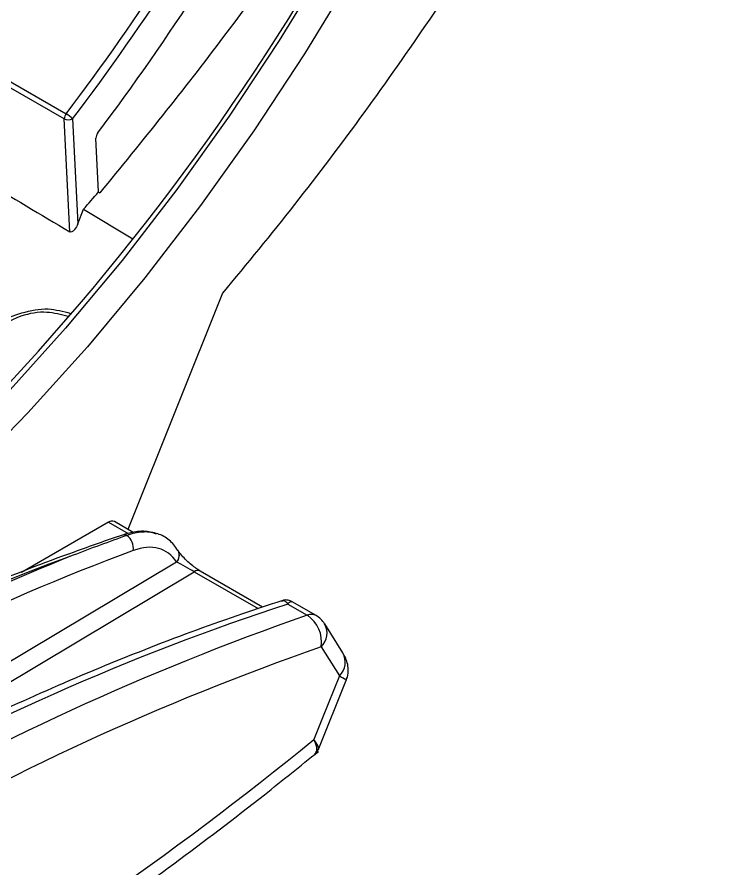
# Model space of a CAD drawing. Extents: x 9.3 to 87.2, y 0.6 to 68.8.
# Drawn here: x 19.113 to 20.85, y 48.029 to 50.112 of the extents above; entities that cross this region are included whole.
import ezdxf

# ---------------------------------------------------------------- set-up
doc = ezdxf.new("R2010")
doc.units = 0
doc.header["$MEASUREMENT"] = 0
doc.layers.add('OBJECT', color=7, linetype='CONTINUOUS')

msp = doc.modelspace()

# ---------------------------------------------------------------- linework, layer by layer
at = {"layer": 'OBJECT'}
for p, q in [((18.9996, 50.0101), (19.2327, 49.8755)), ((19.2281, 49.8626), (18.9996, 49.9945)), ((19.2416, 49.5869), (19.2281, 49.8626)), ((19.2485, 49.863), (19.2612, 49.606)), ((19.3121, 49.6842), (19.3056, 49.816)), ((19.3121, 49.6842), (19.3155, 49.6822)), ((19.2612, 49.606), (19.2751, 49.6421)), ((19.2751, 49.6421), (19.3961, 49.5696)), ((19.6151, 49.4369), (19.3887, 48.8711)), ((19.336, 48.8768), (19.1234, 48.7541)), ((19.336, 48.8768), (19.3842, 48.8489)), ((19.3965, 48.852), (19.351, 48.8782)), ((19.3887, 48.8711), (19.3839, 48.8592)), ((19.5067, 48.807), (19.5063, 48.8076)), ((19.5026, 48.7794), (18.3521, 48.0917)), ((19.713, 48.6692), (19.5607, 48.7572)), ((18.3734, 48.0549), (19.5457, 48.7557)), ((19.5457, 48.7557), (19.7019, 48.6655)), ((19.7746, 48.6768), (19.8222, 48.6493)), ((19.8437, 48.6484), (19.7849, 48.6824)), ((19.909, 48.5574), (19.8646, 48.6283)), ((19.8562, 48.5719), (19.9006, 48.501)), ((19.8483, 48.3198), (19.9176, 48.4919))]:
    msp.add_line(p, q, dxfattribs=at)
at = {"layer": 'OBJECT', "flags": 128}
for points in [[(20.4056, 51.4433), (20.3369, 51.2403), (20.2595, 51.0374), (20.1738, 50.8356), (20.0799, 50.6356), (19.9784, 50.4383), (19.8695, 50.2443), (19.7538, 50.0544), (19.6316, 49.8694), (19.5035, 49.69), (19.3699, 49.5169), (19.2314, 49.3508), (19.0885, 49.1924), (18.9418, 49.0421), (18.7918, 48.9007), (18.6391, 48.7687), (18.4844, 48.6466), (18.3282, 48.5348), (18.1711, 48.4339)], [(20.4763, 51.4347), (20.4069, 51.2281), (20.3285, 51.0218), (20.2416, 50.8165), (20.1465, 50.613), (20.0435, 50.4122), (19.933, 50.2148), (19.8155, 50.0215), (19.6914, 49.8333), (19.5612, 49.6507), (19.4255, 49.4745), (19.2847, 49.3055), (19.1394, 49.1442), (18.9902, 48.9913), (18.8377, 48.8474), (18.6825, 48.7131), (18.5251, 48.5889), (18.3662, 48.4752), (18.2065, 48.3726)], [(19.5065, 48.8074), (19.5061, 48.8079), (19.5036, 48.811)], [(19.9006, 48.501), (19.8593, 48.3984), (19.838, 48.3453)]]:
    msp.add_lwpolyline(points, dxfattribs=at)
at = {"layer": 'OBJECT'}
for centre, radius, start, end in [((13.6275, 53.882), 5.7745, 316.8236, 348.28427), ((13.6233, 53.8843), 5.8066, 316.79477, 348.31309), ((13.72, 53.829), 5.558, 316.9433, 348.1645), ((13.7127, 53.833), 5.6221, 316.8811, 348.2268), ((14.1114, 53.6084), 6.0698, 323.64186, 340.30679), ((14.7637, 53.2419), 5.9119, 310.66954, 342.34674), ((19.2508, 49.8617), 0.0227, 142.5606, 177.5181), ((19.2379, 49.8851), 0.0245, 246.2374, 295.6666), ((19.1868, 49.801), 0.0875, 45.0968, 58.3227), ((35.6667, 77.3326), 32.2429, 238.93517, 239.375), ((19.3447, 48.8645), 0.0151, 65.6771, 125.6352), ((19.3748, 48.8309), 0.0152, 63.5901, 107.7477), ((19.3568, 48.8127), 0.0403, 352.7192, 52.2128), ((19.4855, 48.796), 0.0238, 315.8814, 28.5901), ((19.486, 48.7957), 0.0236, 315.864, 28.4952), ((19.5544, 48.7435), 0.0151, 65.6771, 125.6352), ((21.9366, 42.5724), 6.4343, 109.18443, 120.28727), ((19.832, 48.6257), 0.0256, 62.6089, 112.4062), ((19.7778, 48.5837), 0.0793, 351.4687, 55.899), ((19.8137, 48.5964), 0.06, 32.094, 60.0027), ((19.8233, 48.6057), 0.0471, 314.2809, 28.7597), ((21.9547, 42.5406), 6.386, 109.18444, 120.28727), ((19.8678, 48.5347), 0.0471, 314.281, 28.7596), ((14.4408, 54.9539), 8.5324, 300.20934, 309.23839)]:
    msp.add_arc(centre, radius, start, end, dxfattribs=at)
for centre, major_axis, ratio, start_param, end_param in [((17.607, 51.592), (1.8, 3.0715), 0.648999, 4.526217, 5.026158), ((17.6168, 51.5862), (1.8075, 3.0845), 0.648698, 4.526194, 5.026135), ((17.6176, 51.5859), (1.8606, 3.1751), 0.648698, 4.532001, 5.006618), ((19.3169, 49.8217), (0.0076, 0.0129), 0.648698, 1.390408, 2.360337), ((19.368, 48.6139), (0.1072, 0.1922), 0.567218, 5.982042, 6.870344), ((18.3525, 41.7923), (3.882, 6.9614), 0.567218, 0.587159, 0.776955), ((18.2984, 41.8231), (4.1057, 6.8668), 0.587332, 0.628261, 0.794319), ((18.3309, 41.8043), (3.897, 6.9874), 0.567257, 0.610862, 0.77692), ((19.5235, 48.767), (0.0304, -0.0168), 0.034629, 0.773974, 2.331605), ((18.6244, 41.6349), (4.1053, 6.867), 0.587295, 0.593052, 0.794283)]:
    msp.add_ellipse(centre, major_axis=major_axis, ratio=ratio, start_param=start_param, end_param=end_param, dxfattribs=at)
for points, knots in [([(19.1475, 52.7029), (19.1424, 52.677), (19.1252, 52.5904), (19.0898, 52.4412), (19.0384, 52.2555), (18.9787, 52.0688), (18.9112, 51.8819), (18.8361, 51.6956), (18.7535, 51.5105), (18.664, 51.3273), (18.5677, 51.1468), (18.465, 50.9695), (18.3563, 50.7961), (18.2421, 50.6273), (18.1227, 50.4636), (17.9985, 50.306), (17.8789, 50.1641), (17.7993, 50.0779), (17.7639, 50.0396)], [0, 0, 0, 0, 0.027928, 0.09356, 0.159209, 0.224868, 0.290536, 0.356212, 0.421894, 0.487581, 0.553271, 0.618963, 0.684654, 0.750344, 0.816029, 0.881709, 0.947382, 1, 1, 1, 1]), ([(20.8501, 51.4215), (20.81, 51.333), (20.7274, 51.1507), (20.5886, 50.8792), (20.4376, 50.607), (20.2816, 50.3492), (20.1224, 50.1056), (19.9607, 49.8758), (19.7921, 49.6516), (19.6741, 49.5084), (19.6151, 49.4369)], [0, 0, 0, 0, 0.1245129, 0.2564017, 0.3877582, 0.519647, 0.6389245, 0.7582022, 0.8791012, 1, 1, 1, 1]), ([(20.2608, 51.0703), (20.2451, 51.0406), (20.1726, 50.9034), (20.0289, 50.6651), (19.8305, 50.3583), (19.595, 50.026), (19.4176, 49.8078), (19.3155, 49.6822)], [0, 0, 0, 0, 0.059758, 0.275673, 0.491588, 0.707503, 1, 1, 1, 1]), ([(19.2612, 49.606), (19.2592, 49.6009), (19.2568, 49.5962), (19.2519, 49.5902), (19.2501, 49.5885), (19.246, 49.5862), (19.2436, 49.5857), (19.2416, 49.5869)], [0, 0, 0, 0, 0.5, 0.5, 0.75, 0.75, 1, 1, 1, 1]), ([(19.0032, 49.3163), (19.0081, 49.3217), (19.042, 49.3594), (19.1081, 49.3865), (19.1863, 49.403), (19.2255, 49.3922), (19.2437, 49.3872)], [0, 0, 0, 0, 0.075428, 0.522653, 0.778933, 1, 1, 1, 1]), ([(19.2374, 49.3798), (19.2203, 49.3843), (19.1828, 49.3942), (19.1138, 49.3824), (19.0679, 49.3538), (19.0415, 49.3373)], [0, 0, 0, 0, 0.260722, 0.574719, 1, 1, 1, 1]), ([(19.3702, 48.8454), (19.3309, 48.8318), (19.2171, 48.7923), (19.0275, 48.7186), (18.8014, 48.621), (18.5746, 48.5125), (18.4018, 48.4225), (18.3048, 48.3687), (18.2835, 48.3569)], [0, 0, 0, 0, 0.1095451, 0.3175577, 0.5255859, 0.7336226, 0.9416639, 1, 1, 1, 1]), ([(19.4534, 48.8478), (19.4476, 48.8498), (19.4303, 48.8558), (19.4015, 48.8542), (19.3794, 48.848), (19.3702, 48.8454)], [0, 0, 0, 0, 0.22841, 0.676501, 1, 1, 1, 1]), ([(19.5036, 48.811), (19.4974, 48.8208), (19.4899, 48.8289), (19.4727, 48.842), (19.4631, 48.8467), (19.4422, 48.8524), (19.4307, 48.8534), (19.4068, 48.8518), (19.3944, 48.8491), (19.3815, 48.8445)], [0, 0, 0, 0, 0.25, 0.25, 0.5, 0.5, 0.75, 0.75, 1, 1, 1, 1]), ([(19.5607, 48.7572), (19.5581, 48.7587), (19.5525, 48.7622), (19.5417, 48.7702), (19.5294, 48.7808), (19.5174, 48.7929), (19.5099, 48.8021), (19.5074, 48.8059), (19.5067, 48.807)], [0, 0, 0, 0, 0.127826, 0.284911, 0.46899, 0.681325, 0.914681, 1, 1, 1, 1]), ([(19.76, 48.6848), (19.728, 48.6743), (19.6215, 48.6395), (19.4393, 48.5722), (19.2132, 48.4792), (18.9861, 48.3751), (18.7773, 48.2706), (18.6444, 48.1976), (18.5873, 48.1662)], [0, 0, 0, 0, 0.082844, 0.275808, 0.468795, 0.661802, 0.85482, 1, 1, 1, 1]), ([(19.7847, 48.6824), (19.7816, 48.6838), (19.7752, 48.6868), (19.7662, 48.687), (19.7614, 48.6851), (19.76, 48.6846)], [0, 0, 0, 0, 0.3991509, 0.8256494, 1, 1, 1, 1]), ([(19.7603, 48.6838), (19.7616, 48.6846), (19.7646, 48.6863), (19.7686, 48.6836), (19.7716, 48.6809), (19.773, 48.6791), (19.7738, 48.6781), (19.7742, 48.6775), (19.7744, 48.6772), (19.7745, 48.677), (19.7746, 48.6769), (19.7746, 48.6768)], [0, 0, 0, 0, 0.268888, 0.629697, 0.802367, 0.893204, 0.942095, 0.968572, 0.982938, 0.992757, 1, 1, 1, 1]), ([(19.7746, 48.6768), (19.7747, 48.6768), (19.7747, 48.6769), (19.7749, 48.6771), (19.7751, 48.6774), (19.7755, 48.6779), (19.7762, 48.6787), (19.7775, 48.6801), (19.78, 48.6822), (19.7828, 48.6839), (19.784, 48.6821), (19.7843, 48.6816)], [0, 0, 0, 0, 0.008095, 0.019019, 0.035022, 0.064477, 0.118837, 0.219841, 0.412042, 0.817445, 1, 1, 1, 1]), ([(19.9172, 48.4919), (19.9176, 48.4926), (19.9213, 48.4987), (19.9225, 48.5121), (19.9215, 48.5293), (19.9165, 48.5446), (19.9114, 48.553), (19.9088, 48.5572)], [0, 0, 0, 0, 0.030397, 0.295177, 0.530802, 0.766832, 1, 1, 1, 1]), ([(19.9006, 48.501), (19.9038, 48.4992), (19.9122, 48.4946), (19.9181, 48.4913), (19.9169, 48.4921), (19.9167, 48.4922)], [0, 0, 0, 0, 0.330185, 0.862945, 1, 1, 1, 1]), ([(19.8401, 48.3098), (19.8424, 48.3124), (19.8478, 48.3182), (19.8445, 48.3313), (19.84, 48.3414), (19.8384, 48.3444), (19.838, 48.3452), (19.838, 48.3453)], [0, 0, 0, 0, 0.358708, 0.817393, 0.951182, 0.994234, 1, 1, 1, 1]), ([(19.838, 48.3453), (19.838, 48.3453), (19.8387, 48.3443), (19.8406, 48.3417), (19.8461, 48.3331), (19.8507, 48.3243), (19.8478, 48.321), (19.8471, 48.3202)], [0, 0, 0, 0, 0.007279, 0.081154, 0.232248, 0.815844, 1, 1, 1, 1]), ([(19.8399, 48.3097), (19.8437, 48.3125), (19.8478, 48.3157), (19.8483, 48.3202), (19.8483, 48.3207)], [0, 0, 0, 0, 0.8997057, 1, 1, 1, 1]), ([(18.7081, 47.523), (18.7475, 47.5461), (18.8618, 47.6128), (19.0506, 47.7311), (19.2741, 47.8808), (19.4965, 48.0404), (19.6882, 48.1864), (19.8053, 48.2809), (19.8493, 48.3163)], [0, 0, 0, 0, 0.102807, 0.297862, 0.492901, 0.687918, 0.882909, 1, 1, 1, 1])]:
    msp.add_open_spline(points, degree=3, knots=knots, dxfattribs=at)
for points in [[(19.2751, 49.6421), (19.2875, 49.6561), (19.2998, 49.6701), (19.3121, 49.6842)], [(19.3815, 48.8445), (19.3377, 48.829), (19.2937, 48.8128), (19.2497, 48.7959)], [(19.5026, 48.7794), (19.5027, 48.7794), (19.5028, 48.7793), (19.5029, 48.7793)]]:
    msp.add_open_spline(points, degree=3, dxfattribs=at)

doc.saveas('drawing.dxf')
